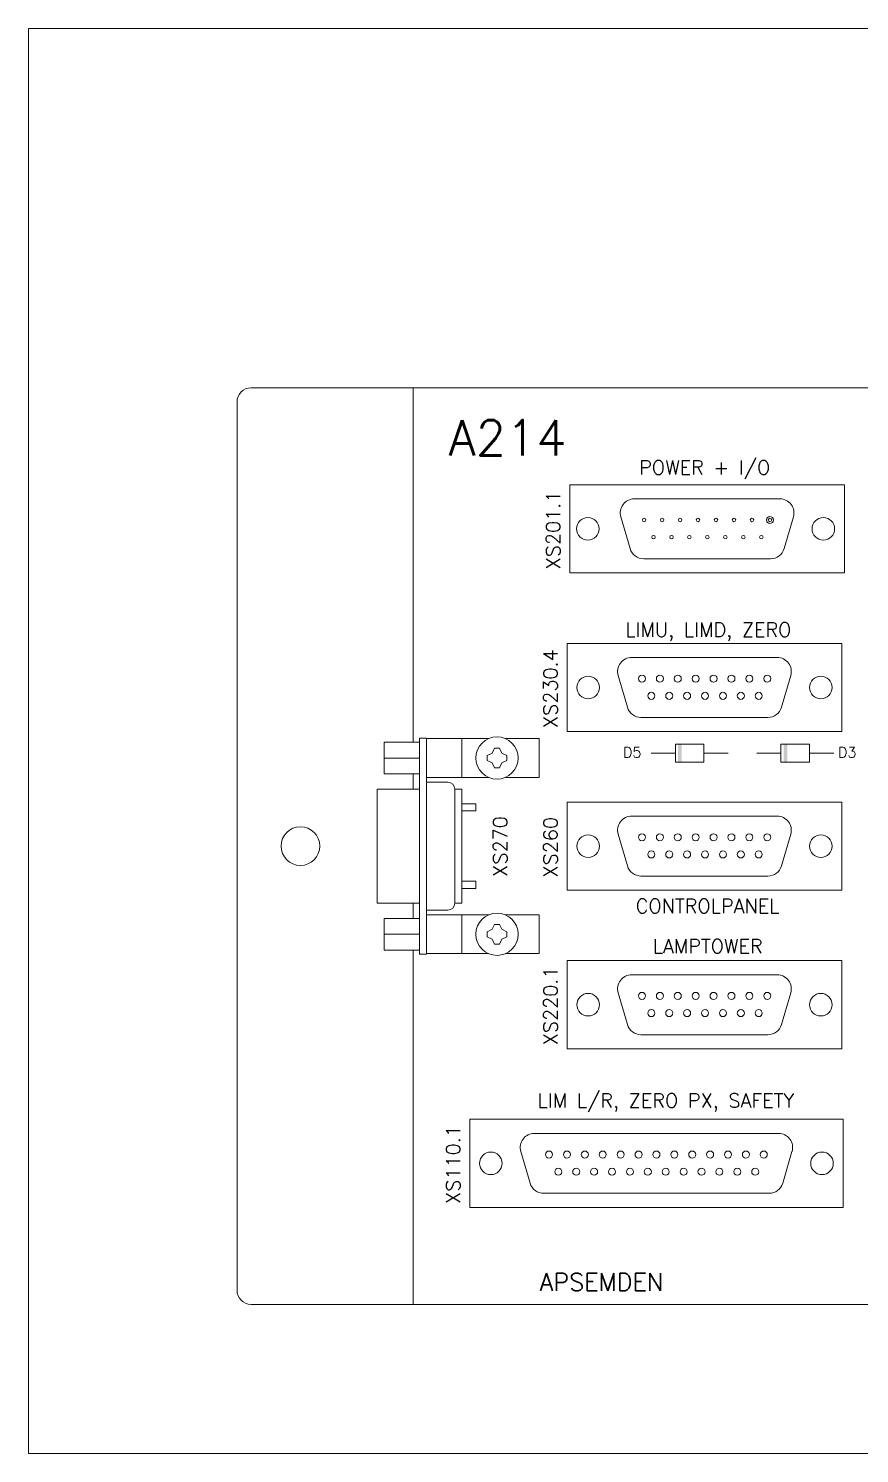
# Model space of a CAD drawing. Extents: x -2993 to 3661, y -4147 to -1441.
# Drawn here: x -847.8 to -729.9, y -1851.7 to -1649.6 of the extents above; entities that cross this region are included whole.
import ezdxf
from ezdxf.enums import TextEntityAlignment as Align

# ---------------------------------------------------------------- set-up
doc = ezdxf.new("R2010")
doc.units = 0
doc.header["$LTSCALE"] = 0.1
doc.header["$MEASUREMENT"] = 0
doc.layers.get('0').update_dxf_attribs({"linetype": 'CONTINUOUS'})
for name, color, linetype in [('20', 7, 'CONTINUOUS'), ('21', 7, 'CONTINUOUS'), ('FUNCTIE', 20, 'CONTINUOUS'), ('MONTAGEPLAAT', 230, 'CONTINUOUS'), ('MOTMODULE', 7, 'CONTINUOUS'), ('ONDERDELEN', 7, 'CONTINUOUS')]:
    doc.layers.add(name, color=color, linetype=linetype)
doc.styles.get("Standard").update_dxf_attribs({"font": 'simplex.shx'})

msp = doc.modelspace()

# ---------------------------------------------------------------- linework, layer by layer
at = {"color": 7, "lineweight": 13, "ltscale": 5}
for p, q in [((-792.3, -1750.84), (-797.3, -1750.84)), ((-797.3, -1750.84), (-797.3, -1755.34)), ((-792.3, -1755.34), (-792.3, -1750.84)), ((-792.3, -1753.09), (-797.3, -1753.09)), ((-797.3, -1755.34), (-792.3, -1755.34)), ((-797.3, -1780.33), (-797.3, -1775.83)), ((-797.3, -1775.83), (-792.3, -1775.83)), ((-792.3, -1775.83), (-792.3, -1780.33)), ((-792.3, -1778.08), (-797.3, -1778.08)), ((-792.3, -1780.33), (-797.3, -1780.33))]:
    msp.add_line(p, q, dxfattribs=at)
at = {"color": 7, "lineweight": 13}
for p, q in [((-791.3, -1750.34), (-782.5, -1750.34)), ((-791.3, -1750.59), (-791.3, -1756.09)), ((-786.3, -1750.34), (-786.3, -1755.84)), ((-781.65, -1751.69), (-782, -1752.39)), ((-781.3, -1751.69), (-781.65, -1751.69)), ((-781.3, -1751.69), (-780.95, -1751.69)), ((-780.95, -1751.69), (-780.6, -1752.39)), ((-780.1, -1750.34), (-775.3, -1750.34)), ((-775.3, -1750.34), (-775.3, -1755.84)), ((-782, -1752.39), (-782.7, -1752.74)), ((-782.7, -1752.74), (-782.7, -1753.09)), ((-782.7, -1753.44), (-782.7, -1753.09)), ((-782, -1753.79), (-782.7, -1753.44)), ((-781.65, -1754.49), (-782, -1753.79)), ((-780.95, -1754.49), (-780.6, -1753.79)), ((-780.6, -1752.39), (-779.9, -1752.74)), ((-780.6, -1753.79), (-779.9, -1753.44)), ((-779.9, -1752.74), (-779.9, -1753.09)), ((-779.9, -1753.44), (-779.9, -1753.09)), ((-791.3, -1755.84), (-782.5, -1755.84)), ((-781.3, -1754.49), (-781.65, -1754.49)), ((-781.3, -1754.49), (-780.95, -1754.49)), ((-780.1, -1755.84), (-775.3, -1755.84)), ((-784.3, -1759.59), (-786.3, -1759.59)), ((-784.3, -1760.59), (-784.3, -1759.59)), ((-784.3, -1760.59), (-786.3, -1760.59)), ((-784.3, -1770.58), (-786.3, -1770.58)), ((-784.3, -1771.58), (-786.3, -1771.58)), ((-784.3, -1770.58), (-784.3, -1771.58)), ((-791.3, -1775.33), (-782.5, -1775.33)), ((-791.3, -1780.83), (-791.3, -1775.33)), ((-786.3, -1780.83), (-786.3, -1775.33)), ((-780.1, -1775.33), (-775.3, -1775.33)), ((-775.3, -1780.83), (-775.3, -1775.33)), ((-782, -1777.38), (-782.7, -1777.73)), ((-782.7, -1777.73), (-782.7, -1778.08)), ((-782.7, -1778.43), (-782.7, -1778.08)), ((-782, -1778.78), (-782.7, -1778.43)), ((-781.65, -1776.68), (-782, -1777.38)), ((-781.3, -1776.68), (-781.65, -1776.68)), ((-781.3, -1776.68), (-780.95, -1776.68)), ((-780.95, -1776.68), (-780.6, -1777.38)), ((-780.6, -1777.38), (-779.9, -1777.73)), ((-780.6, -1778.78), (-779.9, -1778.43)), ((-779.9, -1777.73), (-779.9, -1778.08)), ((-779.9, -1778.43), (-779.9, -1778.08)), ((-781.65, -1779.48), (-782, -1778.78)), ((-781.3, -1779.48), (-781.65, -1779.48)), ((-781.3, -1779.48), (-780.95, -1779.48)), ((-780.95, -1779.48), (-780.6, -1778.78)), ((-791.3, -1780.83), (-782.5, -1780.83)), ((-780.1, -1780.83), (-775.3, -1780.83))]:
    msp.add_line(p, q, dxfattribs=at)
msp.add_lwpolyline([(-847.8, -1851.73), (-399.9, -1851.73), (-399.9, -1649.62), (-847.8, -1649.62)], close=True, dxfattribs=at)
for centre in [(-781.3, -1753.09), (-781.3, -1778.08)]:
    msp.add_circle(centre, 3, dxfattribs=at)
at = {"layer": '20', "color": 7, "lineweight": 13}
for p, q in [((-792.3, -1780.91), (-792.3, -1750.27)), ((-792.3, -1750.27), (-791.3, -1750.27)), ((-791.3, -1750.27), (-791.3, -1780.91)), ((-798.3, -1773.66), (-798.3, -1757.52)), ((-792.3, -1757.52), (-798.3, -1757.52)), ((-791.3, -1756.52), (-788.3, -1756.52)), ((-787.3, -1773.66), (-787.3, -1757.52)), ((-786.3, -1757.52), (-787.3, -1757.52)), ((-786.3, -1773.66), (-786.3, -1757.52)), ((-792.3, -1773.66), (-798.3, -1773.66)), ((-787.3, -1773.66), (-786.3, -1773.66)), ((-791.3, -1774.66), (-788.3, -1774.66)), ((-791.3, -1780.91), (-792.3, -1780.91))]:
    msp.add_line(p, q, dxfattribs=at)
for centre, start, end in [((-788.3, -1757.52), 0, 90), ((-788.3, -1773.66), 270, 0)]:
    msp.add_arc(centre, 1, start, end, dxfattribs=at)
at = {"layer": '21', "color": 7, "lineweight": 13}
for p, q in [((-751.93, -1751.12), (-755.99, -1751.12)), ((-755.99, -1751.12), (-755.99, -1753.66)), ((-751.93, -1753.66), (-751.93, -1751.12)), ((-736.94, -1751.12), (-741, -1751.12)), ((-741, -1751.12), (-741, -1753.66)), ((-736.94, -1753.66), (-736.94, -1751.12)), ((-755.99, -1752.39), (-759.42, -1752.39)), ((-755.99, -1753.66), (-751.93, -1753.66)), ((-751.93, -1752.39), (-748.5, -1752.39)), ((-741, -1752.39), (-744.43, -1752.39)), ((-741, -1753.66), (-736.94, -1753.66)), ((-736.94, -1752.39), (-733.51, -1752.39))]:
    msp.add_line(p, q, dxfattribs=at)
for points in [[(-755.1, -1751.12), (-755.1, -1753.66), (-755.61, -1751.12), (-755.61, -1753.66)], [(-740.12, -1751.12), (-740.12, -1753.66), (-740.62, -1751.12), (-740.62, -1753.66)]]:
    msp.add_solid(points, dxfattribs=at)
at = {"layer": 'MONTAGEPLAAT', "color": 7, "lineweight": 13}
for p, q in [((-816.2, -1700.58), (-425.2, -1700.58)), ((-793.2, -1700.58), (-793.2, -1750.84)), ((-818.2, -1702.58), (-818.2, -1828.58)), ((-793.2, -1755.34), (-793.2, -1757.52)), ((-793.2, -1773.66), (-793.2, -1775.83)), ((-793.2, -1780.33), (-793.2, -1830.58)), ((-816.2, -1830.58), (-425.2, -1830.58))]:
    msp.add_line(p, q, dxfattribs=at)
msp.add_circle((-809.2, -1765.58), 2.75, dxfattribs=at)
for centre, start, end in [((-816.2, -1702.58), 90, 180), ((-816.2, -1828.58), 180, 270)]:
    msp.add_arc(centre, 2, start, end, dxfattribs=at)
at = {"layer": 'ONDERDELEN', "lineweight": 13}
for p, q in [((-731.99, -1714.33), (-770.99, -1714.33)), ((-731.99, -1726.83), (-731.99, -1714.33)), ((-770.99, -1726.83), (-731.99, -1726.83)), ((-732.36, -1736.83), (-771.36, -1736.83)), ((-771.36, -1749.33), (-732.36, -1749.33)), ((-732.36, -1759.33), (-771.36, -1759.33)), ((-771.36, -1771.83), (-732.36, -1771.83)), ((-732.36, -1781.83), (-771.36, -1781.83)), ((-771.36, -1794.33), (-732.36, -1794.33)), ((-732.18, -1804.33), (-785.18, -1804.33)), ((-785.18, -1816.83), (-732.18, -1816.83))]:
    msp.add_line(p, q, dxfattribs=at)
at = {"layer": 'ONDERDELEN', "color": 7, "lineweight": 13}
for p, q in [((-770.99, -1714.33), (-770.99, -1726.83)), ((-741.16, -1716.33), (-761.82, -1716.33)), ((-763.73, -1718.89), (-762.41, -1723.39)), ((-740.57, -1723.39), (-739.24, -1718.89)), ((-760.49, -1724.83), (-742.48, -1724.83)), ((-771.36, -1736.83), (-771.36, -1749.33)), ((-732.36, -1749.33), (-732.36, -1736.83)), ((-741.54, -1738.83), (-762.19, -1738.83)), ((-764.11, -1741.39), (-762.79, -1745.89)), ((-740.94, -1745.89), (-739.62, -1741.39)), ((-760.87, -1747.33), (-742.86, -1747.33)), ((-771.36, -1759.33), (-771.36, -1771.83)), ((-732.36, -1771.83), (-732.36, -1759.33)), ((-741.54, -1761.33), (-762.19, -1761.33)), ((-764.11, -1763.89), (-762.79, -1768.39)), ((-740.94, -1768.39), (-739.62, -1763.89)), ((-760.87, -1769.83), (-742.86, -1769.83)), ((-771.36, -1781.83), (-771.36, -1794.33)), ((-732.36, -1794.33), (-732.36, -1781.83)), ((-741.54, -1783.83), (-762.19, -1783.83)), ((-764.11, -1786.39), (-762.79, -1790.89)), ((-740.94, -1790.89), (-739.62, -1786.39)), ((-760.87, -1792.33), (-742.86, -1792.33)), ((-785.18, -1804.33), (-785.18, -1816.83)), ((-732.18, -1816.83), (-732.18, -1804.33)), ((-741.35, -1806.33), (-776.01, -1806.33)), ((-777.93, -1808.89), (-776.6, -1813.39)), ((-740.76, -1813.39), (-739.44, -1808.89)), ((-774.68, -1814.83), (-742.68, -1814.83))]:
    msp.add_line(p, q, dxfattribs=at)
for centre, radius in [((-768.41, -1720.58), 1.6), ((-742.57, -1719.33), 0.5), ((-768.36, -1743.08), 1.6), ((-760.73, -1741.83), 0.5), ((-760.73, -1741.83), 0.5), ((-758.19, -1741.83), 0.5), ((-755.65, -1741.83), 0.5), ((-753.11, -1741.83), 0.5), ((-750.57, -1741.83), 0.5), ((-748.03, -1741.83), 0.5), ((-745.49, -1741.83), 0.5), ((-742.95, -1741.83), 0.5), ((-735.36, -1743.08), 1.6), ((-759.4, -1744.27), 0.5), ((-756.86, -1744.27), 0.5), ((-754.32, -1744.27), 0.5), ((-751.78, -1744.27), 0.5), ((-749.24, -1744.27), 0.5), ((-746.7, -1744.27), 0.5), ((-744.16, -1744.27), 0.5), ((-768.36, -1765.58), 1.6), ((-760.73, -1764.33), 0.5), ((-760.73, -1764.33), 0.5), ((-758.19, -1764.33), 0.5), ((-755.65, -1764.33), 0.5), ((-753.11, -1764.33), 0.5), ((-750.57, -1764.33), 0.5), ((-748.03, -1764.33), 0.5), ((-745.49, -1764.33), 0.5), ((-742.95, -1764.33), 0.5), ((-735.36, -1765.58), 1.6), ((-759.4, -1766.77), 0.5), ((-756.86, -1766.77), 0.5), ((-754.32, -1766.77), 0.5), ((-751.78, -1766.77), 0.5), ((-749.24, -1766.77), 0.5), ((-746.7, -1766.77), 0.5), ((-744.16, -1766.77), 0.5), ((-768.36, -1788.08), 1.6), ((-760.73, -1786.83), 0.5), ((-760.73, -1786.83), 0.5), ((-758.19, -1786.83), 0.5), ((-755.65, -1786.83), 0.5), ((-753.11, -1786.83), 0.5), ((-750.57, -1786.83), 0.5), ((-748.03, -1786.83), 0.5), ((-745.49, -1786.83), 0.5), ((-742.95, -1786.83), 0.5), ((-735.36, -1788.08), 1.6), ((-759.4, -1789.27), 0.5), ((-756.86, -1789.27), 0.5), ((-754.32, -1789.27), 0.5), ((-751.78, -1789.27), 0.5), ((-749.24, -1789.27), 0.5), ((-746.7, -1789.27), 0.5), ((-744.16, -1789.27), 0.5), ((-773.92, -1809.33), 0.5), ((-773.92, -1809.33), 0.5), ((-771.38, -1809.33), 0.5), ((-771.38, -1809.33), 0.5), ((-768.84, -1809.33), 0.5), ((-768.84, -1809.33), 0.5), ((-766.3, -1809.33), 0.5), ((-766.3, -1809.33), 0.5), ((-763.76, -1809.33), 0.5), ((-763.76, -1809.33), 0.5), ((-761.22, -1809.33), 0.5), ((-761.22, -1809.33), 0.5), ((-758.68, -1809.33), 0.5), ((-756.14, -1809.33), 0.5), ((-753.6, -1809.33), 0.5), ((-751.06, -1809.33), 0.5), ((-748.52, -1809.33), 0.5), ((-745.98, -1809.33), 0.5), ((-743.44, -1809.33), 0.5), ((-782.18, -1810.58), 1.6), ((-735.18, -1810.58), 1.6), ((-772.6, -1811.77), 0.5), ((-770.06, -1811.77), 0.5), ((-767.52, -1811.77), 0.5), ((-764.98, -1811.77), 0.5), ((-762.44, -1811.77), 0.5), ((-759.9, -1811.77), 0.5), ((-757.36, -1811.77), 0.5), ((-754.82, -1811.77), 0.5), ((-752.28, -1811.77), 0.5), ((-749.74, -1811.77), 0.5), ((-747.2, -1811.77), 0.5), ((-744.66, -1811.77), 0.5)]:
    msp.add_circle(centre, radius, dxfattribs=at)
at = {"layer": 'ONDERDELEN', "lineweight": 13}
msp.add_circle((-734.99, -1720.58), 1.6, dxfattribs=at)
at = {"layer": 'ONDERDELEN', "color": 7, "lineweight": 13}
for centre, radius, start, end in [((-761.82, -1718.33), 2, 90, 196.3895), ((-741.16, -1718.33), 2, 343.6105, 90), ((-760.42, -1719.33), 0.25, 0, 180), ((-760.42, -1719.33), 0.25, 180, 0), ((-757.87, -1719.33), 0.25, 0, 180), ((-757.87, -1719.33), 0.25, 180, 0), ((-755.32, -1719.33), 0.25, 0, 180), ((-755.32, -1719.33), 0.25, 180, 0), ((-752.77, -1719.33), 0.25, 0, 180), ((-752.77, -1719.33), 0.25, 180, 0), ((-750.22, -1719.33), 0.25, 0, 180), ((-750.22, -1719.33), 0.25, 180, 0), ((-747.67, -1719.33), 0.25, 0, 180), ((-747.67, -1719.33), 0.25, 180, 0), ((-745.12, -1719.33), 0.25, 0, 180), ((-745.12, -1719.33), 0.25, 180, 0), ((-742.57, -1719.33), 0.25, 0, 180), ((-742.57, -1719.33), 0.25, 180, 0), ((-759.1, -1721.77), 0.25, 0, 180), ((-759.1, -1721.77), 0.25, 180, 0), ((-756.55, -1721.77), 0.25, 0, 180), ((-756.55, -1721.77), 0.25, 180, 0), ((-754, -1721.77), 0.25, 0, 180), ((-754, -1721.77), 0.25, 180, 0), ((-751.45, -1721.77), 0.25, 0, 180), ((-751.45, -1721.77), 0.25, 180, 0), ((-748.9, -1721.77), 0.25, 0, 180), ((-748.9, -1721.77), 0.25, 180, 0), ((-746.35, -1721.77), 0.25, 0, 180), ((-746.35, -1721.77), 0.25, 180, 0), ((-743.8, -1721.77), 0.25, 0, 180), ((-743.8, -1721.77), 0.25, 180, 0), ((-760.49, -1722.83), 2, 196.3895, 270), ((-742.48, -1722.83), 2, 270, 343.6105), ((-762.19, -1740.83), 2, 90, 196.3895), ((-741.54, -1740.83), 2, 343.6105, 90), ((-760.87, -1745.33), 2, 196.3895, 270), ((-742.86, -1745.33), 2, 270, 343.6105), ((-762.19, -1763.33), 2, 90, 196.3895), ((-741.54, -1763.33), 2, 343.6105, 90), ((-760.87, -1767.83), 2, 196.3895, 270), ((-742.86, -1767.83), 2, 270, 343.6105), ((-762.19, -1785.83), 2, 90, 196.3895), ((-741.54, -1785.83), 2, 343.6105, 90), ((-760.87, -1790.33), 2, 196.3895, 270), ((-742.86, -1790.33), 2, 270, 343.6105), ((-776.01, -1808.33), 2, 90, 196.3895), ((-741.35, -1808.33), 2, 343.6105, 90), ((-774.68, -1812.83), 2, 196.3895, 270), ((-742.68, -1812.83), 2, 270, 343.6105)]:
    msp.add_arc(centre, radius, start, end, dxfattribs=at)

# ---------------------------------------------------------------- texts
at = {"color": 7, "lineweight": 13}
msp.add_text('A214', height=5, dxfattribs=at).set_placement((-788.17, -1705.16), align=Align.TOP_LEFT)
at = {"layer": '21', "color": 7, "lineweight": 13}
for s, p in [('D5', (-763.44, -1753.04)), ('D3', (-732.93, -1753.04))]:
    msp.add_text(s, height=1.5, dxfattribs=at).set_placement(p)
at = {"layer": 'FUNCTIE', "color": 7, "lineweight": 13}
for s, p in [('POWER + I/O', (-751.83, -1712.89)), ('LIMU, LIMD, ZERO', (-751.31, -1735.89)), ('CONTROLPANEL', (-751.41, -1775.08)), ('LAMPTOWER', (-751.41, -1780.76))]:
    msp.add_text(s, height=2, dxfattribs=at).set_placement(p, align=Align.CENTER)
at = {"layer": 'FUNCTIE', "lineweight": 13}
msp.add_text('LIM L/R, ZERO PX, SAFETY', height=2, dxfattribs=at).set_placement((-757.34, -1802.65), align=Align.CENTER)
at = {"layer": 'MONTAGEPLAAT', "color": 7, "lineweight": 13}
msp.add_text('APSEMDEN', height=2.5, dxfattribs=at).set_placement((-757.67, -1829.41), align=Align.BOTTOM_RIGHT)
at = {"layer": 'MOTMODULE', "color": 7, "lineweight": 13}
for s, p in [('XS201.1', (-772.34, -1720.74)), ('XS230.4', (-772.72, -1743.24)), ('XS270', (-779.85, -1765.63)), ('XS260', (-772.72, -1765.74)), ('XS220.1', (-772.72, -1788.24)), ('XS110.1', (-786.54, -1810.74))]:
    msp.add_text(s, height=2, rotation=90, dxfattribs=at).set_placement(p, align=Align.CENTER)

doc.saveas('drawing.dxf')
